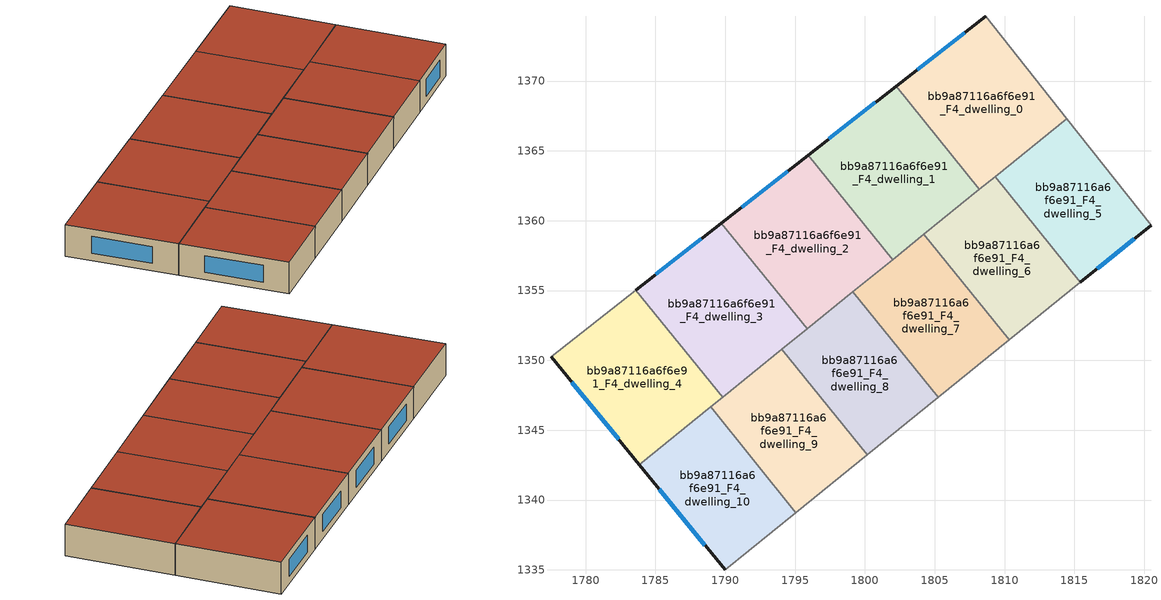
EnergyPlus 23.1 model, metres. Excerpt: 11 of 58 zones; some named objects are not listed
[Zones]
bb9a87116a6f6e91_F4_dwelling_0
 floor to bb9a87116a6f6e91_F3_dwelling_0 (EU_floor_Construction): 1808.64,1374.64 1814.46,1367.29 1808.21,1362.24 1802.23,1369.62 z12
 wall outside (EU_wall_Construction): 1808.64,1374.64 1802.23,1369.62 z12:15
 wall adiabatic (EU_wall_Construction): 1814.46,1367.29 1808.64,1374.64 z12:15
 wall to bb9a87116a6f6e91_F4_dwelling_1 (EU_wall_Construction): 1802.23,1369.62 1808.21,1362.24 z12:15
 wall to bb9a87116a6f6e91_F4_dwelling_5 (EU_wall_Construction): 1809.33,1363.14 1814.46,1367.29 z12:15
 wall to bb9a87116a6f6e91_F4_dwelling_6 (EU_wall_Construction): 1808.21,1362.24 1809.33,1363.14 z12:15
 window (EU_Window_Construction): 1807.14,1373.47 1803.74,1370.8 z12.7:14.3
 roof outside (EU_roof_Construction): 1814.46,1367.29 1808.64,1374.64 1802.23,1369.62 1808.21,1362.24 z15
bb9a87116a6f6e91_F4_dwelling_1
 floor to bb9a87116a6f6e91_F3_dwelling_1 (EU_floor_Construction): 1802.23,1369.62 1808.21,1362.24 1801.99,1357.21 1795.94,1364.69 z12
 wall outside (EU_wall_Construction): 1802.23,1369.62 1795.94,1364.69 z12:15
 wall to bb9a87116a6f6e91_F4_dwelling_2 (EU_wall_Construction): 1795.94,1364.69 1801.99,1357.21 z12:15
 wall to bb9a87116a6f6e91_F4_dwelling_6 (EU_wall_Construction): 1804.23,1359.02 1808.21,1362.24 z12:15
 wall to bb9a87116a6f6e91_F4_dwelling_7 (EU_wall_Construction): 1802,1357.21 1804.23,1359.02 z12:15
 window (EU_Window_Construction): 1800.75,1368.46 1797.42,1365.85 z12.7:14.3
 roof outside (EU_roof_Construction): 1808.21,1362.24 1802.23,1369.62 1795.94,1364.69 1801.99,1357.21 z15
bb9a87116a6f6e91_F4_dwelling_10
 floor to bb9a87116a6f6e91_F3_dwelling_10 (EU_floor_Construction): 1788.95,1346.66 1795.07,1339.11 1789.99,1335 1783.84,1342.53 z12
 wall outside (EU_wall_Construction): 1783.84,1342.53 1789.99,1335 z12:15
 wall to bb9a87116a6f6e91_F4_dwelling_9 (EU_wall_Construction): 1795.07,1339.11 1788.95,1346.66 z12:15
 wall adiabatic (EU_wall_Construction): 1789.99,1335 1795.07,1339.11 z12:15
 wall to bb9a87116a6f6e91_F4_dwelling_4 (EU_wall_Construction): 1788.95,1346.66 1783.84,1342.53 z12:15
 window (EU_Window_Construction): 1785.29,1340.76 1788.55,1336.77 z12.7:14.3
 roof outside (EU_roof_Construction): 1795.07,1339.11 1788.95,1346.66 1783.84,1342.53 1789.99,1335 z15
bb9a87116a6f6e91_F4_dwelling_2
 floor to bb9a87116a6f6e91_F3_dwelling_2 (EU_floor_Construction): 1795.94,1364.69 1801.99,1357.21 1795.86,1352.25 1789.73,1359.83 z12
 wall outside (EU_wall_Construction): 1795.94,1364.69 1789.73,1359.83 z12:15
 wall to bb9a87116a6f6e91_F4_dwelling_3 (EU_wall_Construction): 1789.73,1359.83 1795.86,1352.25 z12:15
 wall to bb9a87116a6f6e91_F4_dwelling_8 (EU_wall_Construction): 1795.86,1352.25 1799.14,1354.9 z12:15
 wall to bb9a87116a6f6e91_F4_dwelling_7 (EU_wall_Construction): 1799.14,1354.9 1802,1357.21 z12:15
 window (EU_Window_Construction): 1794.48,1363.55 1791.19,1360.97 z12.7:14.3
 roof outside (EU_roof_Construction): 1801.99,1357.21 1795.94,1364.69 1789.73,1359.83 1795.86,1352.25 z15
bb9a87116a6f6e91_F4_dwelling_3
 floor to bb9a87116a6f6e91_F3_dwelling_3 (EU_floor_Construction): 1789.73,1359.83 1795.86,1352.25 1789.81,1347.35 1783.6,1355.02 z12
 wall outside (EU_wall_Construction): 1789.73,1359.83 1783.6,1355.02 z12:15
 wall to bb9a87116a6f6e91_F4_dwelling_4 (EU_wall_Construction): 1783.6,1355.02 1789.81,1347.35 z12:15
 wall to bb9a87116a6f6e91_F4_dwelling_9 (EU_wall_Construction): 1789.81,1347.35 1794.05,1350.78 z12:15
 wall to bb9a87116a6f6e91_F4_dwelling_8 (EU_wall_Construction): 1794.05,1350.78 1795.86,1352.25 z12:15
 window (EU_Window_Construction): 1788.29,1358.7 1785.04,1356.15 z12.7:14.3
 roof outside (EU_roof_Construction): 1795.86,1352.25 1789.73,1359.83 1783.6,1355.02 1789.81,1347.35 z15
bb9a87116a6f6e91_F4_dwelling_4
 floor to bb9a87116a6f6e91_F3_dwelling_4 (EU_floor_Construction): 1783.6,1355.02 1789.81,1347.35 1783.84,1342.53 1777.53,1350.26 z12
 wall outside (EU_wall_Construction): 1777.53,1350.26 1783.84,1342.53 z12:15
 wall adiabatic (EU_wall_Construction): 1783.6,1355.02 1777.53,1350.26 z12:15
 wall to bb9a87116a6f6e91_F4_dwelling_9 (EU_wall_Construction): 1788.95,1346.66 1789.81,1347.35 z12:15
 window (EU_Window_Construction): 1779.01,1348.45 1782.36,1344.34 z12.7:14.3
 roof outside (EU_roof_Construction): 1789.81,1347.35 1783.6,1355.02 1777.53,1350.26 1783.84,1342.53 z15
bb9a87116a6f6e91_F4_dwelling_5
 floor to bb9a87116a6f6e91_F3_dwelling_5 (EU_floor_Construction): 1814.46,1367.29 1820.49,1359.67 1815.44,1355.59 1809.33,1363.14 z12
 wall outside (EU_wall_Construction): 1815.44,1355.59 1820.49,1359.67 z12:15
 wall adiabatic (EU_wall_Construction): 1820.49,1359.67 1814.46,1367.29 z12:15
 wall to bb9a87116a6f6e91_F4_dwelling_6 (EU_wall_Construction): 1809.33,1363.14 1815.44,1355.59 z12:15
 window (EU_Window_Construction): 1816.62,1356.55 1819.3,1358.71 z12.7:14.3
 roof outside (EU_roof_Construction): 1820.49,1359.67 1814.46,1367.29 1809.33,1363.14 1815.44,1355.59 z15
bb9a87116a6f6e91_F4_dwelling_6
 floor to bb9a87116a6f6e91_F3_dwelling_6 (EU_floor_Construction): 1809.33,1363.14 1815.44,1355.59 1810.34,1351.47 1804.23,1359.02 z12
 wall adiabatic (EU_wall_Construction): 1810.34,1351.47 1815.44,1355.59 z12:15
 wall to bb9a87116a6f6e91_F4_dwelling_7 (EU_wall_Construction): 1804.23,1359.02 1810.34,1351.47 z12:15
 roof outside (EU_roof_Construction): 1815.44,1355.59 1809.33,1363.14 1804.23,1359.02 1810.34,1351.47 z15
bb9a87116a6f6e91_F4_dwelling_7
 floor to bb9a87116a6f6e91_F3_dwelling_7 (EU_floor_Construction): 1804.23,1359.02 1810.34,1351.47 1805.25,1347.35 1799.14,1354.9 z12
 wall adiabatic (EU_wall_Construction): 1805.25,1347.35 1810.34,1351.47 z12:15
 wall to bb9a87116a6f6e91_F4_dwelling_8 (EU_wall_Construction): 1799.14,1354.9 1805.25,1347.35 z12:15
 roof outside (EU_roof_Construction): 1810.34,1351.47 1804.23,1359.02 1799.14,1354.9 1805.25,1347.35 z15
bb9a87116a6f6e91_F4_dwelling_8
 floor to bb9a87116a6f6e91_F3_dwelling_8 (EU_floor_Construction): 1799.14,1354.9 1805.25,1347.35 1800.16,1343.23 1794.05,1350.78 z12
 wall adiabatic (EU_wall_Construction): 1800.16,1343.23 1805.25,1347.35 z12:15
 wall to bb9a87116a6f6e91_F4_dwelling_9 (EU_wall_Construction): 1794.05,1350.78 1800.16,1343.23 z12:15
 roof outside (EU_roof_Construction): 1805.25,1347.35 1799.14,1354.9 1794.05,1350.78 1800.16,1343.23 z15
bb9a87116a6f6e91_F4_dwelling_9
 floor to bb9a87116a6f6e91_F3_dwelling_9 (EU_floor_Construction): 1794.05,1350.78 1800.16,1343.23 1795.07,1339.11 1788.95,1346.66 z12
 wall adiabatic (EU_wall_Construction): 1795.07,1339.11 1800.16,1343.23 z12:15
 roof outside (EU_roof_Construction): 1800.16,1343.23 1794.05,1350.78 1788.95,1346.66 1795.07,1339.11 z15
[Building]
EU S2 Campaign: North Axis=0; Terrain=City; Solar Distribution=FullExterior
[Site:Location]
Budapest.Ferenc.Liszt.Intl.AP: Latitude=47.437; Longitude=19.256; Time Zone=1; Elevation=185
[SizingPeriod:WeatherFileDays]
AnnualSizingPeriod: Begin Month=1; Begin Day of Month=1; End Month=12; End Day of Month=31; Day of Week for Start Day=Monday; Use Weather File Daylight Saving Period=No; Use Weather File Rain and Snow Indicators=No
[MATERIAL]
EU_InternalMass_Material: Roughness=MediumRough; Thickness=0.1; Conductivity=1; Density=1800; Specific Heat=900; Thermal Absorptance=0.9; Solar Absorptance=0.7; Visible Absorptance=0.7
[MATERIAL:NOMASS] Roughness=MediumRough; Thermal Absorptance=0.9; Solar Absorptance=0.7; Visible Absorptance=0.7
Name | Thermal Resistance
EU_wall_NoMass | 0.832559
EU_roof_NoMass | 1.39638
EU_floor_NoMass | 0.872794
[WINDOWMATERIAL:SIMPLEGLAZINGSYSTEM]
EU_Window_SimpleGlazing: UFactor=2.79869; Solar Heat Gain Coefficient=0.75; Visible Transmittance=0.75
[CONSTRUCTION]
EU_wall_Construction: EU_wall_NoMass
EU_roof_Construction: EU_roof_NoMass
EU_floor_Construction: EU_floor_NoMass
EU_Window_Construction: EU_Window_SimpleGlazing
EU_InternalMass_Construction: EU_InternalMass_Material
[ZONE] Type=1; Multiplier=1; Ceiling Height=autocalculate; Floor Area=autocalculate; Part of Total Floor Area=Yes
Name | Volume
bb9a87116a6f6e91_F4_dwelling_0 | 229.155
bb9a87116a6f6e91_F4_dwelling_1 | 229.128
bb9a87116a6f6e91_F4_dwelling_10 | 190.956
bb9a87116a6f6e91_F4_dwelling_2 | 229.156
bb9a87116a6f6e91_F4_dwelling_3 | 229.141
bb9a87116a6f6e91_F4_dwelling_4 | 229.152
bb9a87116a6f6e91_F4_dwelling_5 | 190.962
bb9a87116a6f6e91_F4_dwelling_6 | 190.96
bb9a87116a6f6e91_F4_dwelling_7; bb9a87116a6f6e91_F4_dwelling_9 | 190.979
bb9a87116a6f6e91_F4_dwelling_8 | 190.963
[INTERNALMASS] Construction=EU_InternalMass_Construction
Name | Zone or ZoneList | Surface Area
bb9a87116a6f6e91_F4_dwelling_0_EU_InternalMass | bb9a87116a6f6e91_F4_dwelling_0 | 76.3853
bb9a87116a6f6e91_F4_dwelling_1_EU_InternalMass | bb9a87116a6f6e91_F4_dwelling_1 | 76.3757
bb9a87116a6f6e91_F4_dwelling_2_EU_InternalMass | bb9a87116a6f6e91_F4_dwelling_2 | 76.3852
bb9a87116a6f6e91_F4_dwelling_3_EU_InternalMass | bb9a87116a6f6e91_F4_dwelling_3 | 76.3802
bb9a87116a6f6e91_F4_dwelling_4_EU_InternalMass | bb9a87116a6f6e91_F4_dwelling_4 | 76.384
bb9a87116a6f6e91_F4_dwelling_5_EU_InternalMass | bb9a87116a6f6e91_F4_dwelling_5 | 63.6541
bb9a87116a6f6e91_F4_dwelling_6_EU_InternalMass | bb9a87116a6f6e91_F4_dwelling_6 | 63.6532
bb9a87116a6f6e91_F4_dwelling_7_EU_InternalMass | bb9a87116a6f6e91_F4_dwelling_7 | 63.6596
bb9a87116a6f6e91_F4_dwelling_8_EU_InternalMass | bb9a87116a6f6e91_F4_dwelling_8 | 63.654
bb9a87116a6f6e91_F4_dwelling_9_EU_InternalMass | bb9a87116a6f6e91_F4_dwelling_9 | 63.6596
bb9a87116a6f6e91_F4_dwelling_10_EU_InternalMass | bb9a87116a6f6e91_F4_dwelling_10 | 63.652
[OTHEREQUIPMENT] Fuel Type=Electricity; Design Level Calculation Method=Watts/Area; Power per Zone Floor Area=1; Fraction Latent=0; Fraction Radiant=0; Fraction Lost=0; Carbon Dioxide Generation Rate=0; EndUse Subcategory=EU_Step8_InternalGains
Name | Zone or ZoneList or Space or SpaceList | Schedule
EU_Step8_InternalGain_bb9a87116a6f6e91_F4_dwelling_0_f000 | bb9a87116a6f6e91_F4_dwelling_0 | EU_Step8_GainSchedule_bb9a87116a6f6e91_F4_dwelling_0_f000
EU_Step8_InternalGain_bb9a87116a6f6e91_F4_dwelling_1_f000 | bb9a87116a6f6e91_F4_dwelling_1 | EU_Step8_GainSchedule_bb9a87116a6f6e91_F4_dwelling_1_f000
EU_Step8_InternalGain_bb9a87116a6f6e91_F4_dwelling_2_f000 | bb9a87116a6f6e91_F4_dwelling_2 | EU_Step8_GainSchedule_bb9a87116a6f6e91_F4_dwelling_2_f000
EU_Step8_InternalGain_bb9a87116a6f6e91_F4_dwelling_3_f000 | bb9a87116a6f6e91_F4_dwelling_3 | EU_Step8_GainSchedule_bb9a87116a6f6e91_F4_dwelling_3_f000
EU_Step8_InternalGain_bb9a87116a6f6e91_F4_dwelling_4_f000 | bb9a87116a6f6e91_F4_dwelling_4 | EU_Step8_GainSchedule_bb9a87116a6f6e91_F4_dwelling_4_f000
EU_Step8_InternalGain_bb9a87116a6f6e91_F4_dwelling_5_f000 | bb9a87116a6f6e91_F4_dwelling_5 | EU_Step8_GainSchedule_bb9a87116a6f6e91_F4_dwelling_5_f000
EU_Step8_InternalGain_bb9a87116a6f6e91_F4_dwelling_6_f000 | bb9a87116a6f6e91_F4_dwelling_6 | EU_Step8_GainSchedule_bb9a87116a6f6e91_F4_dwelling_6_f000
EU_Step8_InternalGain_bb9a87116a6f6e91_F4_dwelling_7_f000 | bb9a87116a6f6e91_F4_dwelling_7 | EU_Step8_GainSchedule_bb9a87116a6f6e91_F4_dwelling_7_f000
EU_Step8_InternalGain_bb9a87116a6f6e91_F4_dwelling_8_f000 | bb9a87116a6f6e91_F4_dwelling_8 | EU_Step8_GainSchedule_bb9a87116a6f6e91_F4_dwelling_8_f000
EU_Step8_InternalGain_bb9a87116a6f6e91_F4_dwelling_9_f000 | bb9a87116a6f6e91_F4_dwelling_9 | EU_Step8_GainSchedule_bb9a87116a6f6e91_F4_dwelling_9_f000
EU_Step8_InternalGain_bb9a87116a6f6e91_F4_dwelling_10_f000 | bb9a87116a6f6e91_F4_dwelling_10 | EU_Step8_GainSchedule_bb9a87116a6f6e91_F4_dwelling_10_f000
[ZONEVENTILATION:DESIGNFLOWRATE] Schedule=EU_AlwaysOn; Design Flow Rate Calculation Method=AirChanges/Hour; Air Changes per Hour=0.475469; Ventilation Type=Natural; Fan Pressure Rise=0; Fan Total Efficiency=1; Constant Term Coefficient=1; Temperature Term Coefficient=0; Velocity Term Coefficient=0; Velocity Squared Term Coefficient=0; Minimum Indoor Temperature=-100; Maximum Indoor Temperature=100; Delta Temperature=-100; Minimum Outdoor Temperature=-100; Maximum Outdoor Temperature=100; Maximum Wind Speed=40
Name | Zone or ZoneList or Space or SpaceList
EU_ConstantAir_bb9a87116a6f6e91_F4_dwelling_0 | bb9a87116a6f6e91_F4_dwelling_0
EU_ConstantAir_bb9a87116a6f6e91_F4_dwelling_1 | bb9a87116a6f6e91_F4_dwelling_1
EU_ConstantAir_bb9a87116a6f6e91_F4_dwelling_2 | bb9a87116a6f6e91_F4_dwelling_2
EU_ConstantAir_bb9a87116a6f6e91_F4_dwelling_3 | bb9a87116a6f6e91_F4_dwelling_3
EU_ConstantAir_bb9a87116a6f6e91_F4_dwelling_4 | bb9a87116a6f6e91_F4_dwelling_4
EU_ConstantAir_bb9a87116a6f6e91_F4_dwelling_5 | bb9a87116a6f6e91_F4_dwelling_5
EU_ConstantAir_bb9a87116a6f6e91_F4_dwelling_6 | bb9a87116a6f6e91_F4_dwelling_6
EU_ConstantAir_bb9a87116a6f6e91_F4_dwelling_7 | bb9a87116a6f6e91_F4_dwelling_7
EU_ConstantAir_bb9a87116a6f6e91_F4_dwelling_8 | bb9a87116a6f6e91_F4_dwelling_8
EU_ConstantAir_bb9a87116a6f6e91_F4_dwelling_9 | bb9a87116a6f6e91_F4_dwelling_9
EU_ConstantAir_bb9a87116a6f6e91_F4_dwelling_10 | bb9a87116a6f6e91_F4_dwelling_10
[HVACTEMPLATE:ZONE:IDEALLOADSAIRSYSTEM] System Availability Schedule=EU_AlwaysOn; Maximum Heating Supply Air Temperature=50; Minimum Cooling Supply Air Temperature=13; Maximum Heating Supply Air Humidity Ratio=0.0156; Minimum Cooling Supply Air Humidity Ratio=0.0077; Heating Limit=NoLimit; Cooling Limit=NoLimit; Heating Availability Schedule=EU_AlwaysOn; Cooling Availability Schedule=EU_CoolingOff; Dehumidification Control Type=ConstantSensibleHeatRatio; Cooling Sensible Heat Ratio=0.7; Dehumidification Setpoint=60; Humidification Control Type=None; Humidification Setpoint=30; Outdoor Air Method=None; Outdoor Air Flow Rate per Person=0.00944; Outdoor Air Flow Rate per Zone Floor Area=0; Outdoor Air Flow Rate per Zone=0; Demand Controlled Ventilation Type=None; Outdoor Air Economizer Type=NoEconomizer; Heat Recovery Type=None; Sensible Heat Recovery Effectiveness=0.7; Latent Heat Recovery Effectiveness=0.65
Name | Template Thermostat
bb9a87116a6f6e91_F4_dwelling_0 | EU_HeatOnly_bb9a87116a6f6e91_F4_dwelling_0
bb9a87116a6f6e91_F4_dwelling_1 | EU_HeatOnly_bb9a87116a6f6e91_F4_dwelling_1
bb9a87116a6f6e91_F4_dwelling_2 | EU_HeatOnly_bb9a87116a6f6e91_F4_dwelling_2
bb9a87116a6f6e91_F4_dwelling_3 | EU_HeatOnly_bb9a87116a6f6e91_F4_dwelling_3
bb9a87116a6f6e91_F4_dwelling_4 | EU_HeatOnly_bb9a87116a6f6e91_F4_dwelling_4
bb9a87116a6f6e91_F4_dwelling_5 | EU_HeatOnly_bb9a87116a6f6e91_F4_dwelling_5
bb9a87116a6f6e91_F4_dwelling_6 | EU_HeatOnly_bb9a87116a6f6e91_F4_dwelling_6
bb9a87116a6f6e91_F4_dwelling_7 | EU_HeatOnly_bb9a87116a6f6e91_F4_dwelling_7
bb9a87116a6f6e91_F4_dwelling_8 | EU_HeatOnly_bb9a87116a6f6e91_F4_dwelling_8
bb9a87116a6f6e91_F4_dwelling_9 | EU_HeatOnly_bb9a87116a6f6e91_F4_dwelling_9
bb9a87116a6f6e91_F4_dwelling_10 | EU_HeatOnly_bb9a87116a6f6e91_F4_dwelling_10
[SIZING:ZONE] Zone Cooling Design Supply Air Temperature Input Method=SupplyAirTemperature; Zone Cooling Design Supply Air Temperature=13; Zone Heating Design Supply Air Temperature Input Method=SupplyAirTemperature; Zone Heating Design Supply Air Temperature=50; Zone Cooling Design Supply Air Humidity Ratio=0.008; Zone Heating Design Supply Air Humidity Ratio=0.008; Cooling Design Air Flow Method=DesignDay; Cooling Design Air Flow Rate=0; Cooling Minimum Air Flow per Zone Floor Area=0.000762; Cooling Minimum Air Flow=0; Cooling Minimum Air Flow Fraction=0.2; Heating Design Air Flow Method=DesignDay; Heating Design Air Flow Rate=0; Heating Maximum Air Flow per Zone Floor Area=0.002032; Heating Maximum Air Flow=0.141576; Heating Maximum Air Flow Fraction=0.3; Account for Dedicated Outdoor Air System=No; Dedicated Outdoor Air System Control Strategy=NeutralSupplyAir; Dedicated Outdoor Air Low Setpoint Temperature for Design=autosize; Dedicated Outdoor Air High Setpoint Temperature for Design=autosize; Zone Load Sizing Method=Sensible Load Only No Latent Load; Zone Latent Cooling Design Supply Air Humidity Ratio Input Method=HumidityRatioDifference; Zone Cooling Design Supply Air Humidity Ratio Difference=0.005; Zone Latent Heating Design Supply Air Humidity Ratio Input Method=HumidityRatioDifference; Zone Humidification Design Supply Air Humidity Ratio Difference=0.005
bb9a87116a6f6e91_F4_dwelling_0; bb9a87116a6f6e91_F4_dwelling_1; bb9a87116a6f6e91_F4_dwelling_2; bb9a87116a6f6e91_F4_dwelling_3; bb9a87116a6f6e91_F4_dwelling_4; bb9a87116a6f6e91_F4_dwelling_5; bb9a87116a6f6e91_F4_dwelling_6; bb9a87116a6f6e91_F4_dwelling_7; bb9a87116a6f6e91_F4_dwelling_8; bb9a87116a6f6e91_F4_dwelling_9; bb9a87116a6f6e91_F4_dwelling_10
[SCHEDULE:CONSTANT]
Name | Hourly Value
EU_AlwaysOn | 1
EU_CoolingOff | 0
[SCHEDULE:FILE] Column Number=1; Rows to Skip at Top=0; Number of Hours of Data=8760; Column Separator=Comma; Interpolate to Timestep=No; Minutes per Item=60; Adjust Schedule for Daylight Savings=Yes
Name | File
EU_Step8_GainSchedule_bb9a87116a6f6e91_F4_dwelling_0_f000 | ../../schedules/bb9a87116a6f6e91/bb9a87116a6f6e91_F4_dwelling_0_f000_gain.csv
EU_Step8_GainSchedule_bb9a87116a6f6e91_F4_dwelling_1_f000 | ../../schedules/bb9a87116a6f6e91/bb9a87116a6f6e91_F4_dwelling_1_f000_gain.csv
EU_Step8_GainSchedule_bb9a87116a6f6e91_F4_dwelling_2_f000 | ../../schedules/bb9a87116a6f6e91/bb9a87116a6f6e91_F4_dwelling_2_f000_gain.csv
EU_Step8_GainSchedule_bb9a87116a6f6e91_F4_dwelling_3_f000 | ../../schedules/bb9a87116a6f6e91/bb9a87116a6f6e91_F4_dwelling_3_f000_gain.csv
EU_Step8_GainSchedule_bb9a87116a6f6e91_F4_dwelling_4_f000 | ../../schedules/bb9a87116a6f6e91/bb9a87116a6f6e91_F4_dwelling_4_f000_gain.csv
EU_Step8_GainSchedule_bb9a87116a6f6e91_F4_dwelling_5_f000 | ../../schedules/bb9a87116a6f6e91/bb9a87116a6f6e91_F4_dwelling_5_f000_gain.csv
EU_Step8_GainSchedule_bb9a87116a6f6e91_F4_dwelling_6_f000 | ../../schedules/bb9a87116a6f6e91/bb9a87116a6f6e91_F4_dwelling_6_f000_gain.csv
EU_Step8_GainSchedule_bb9a87116a6f6e91_F4_dwelling_7_f000 | ../../schedules/bb9a87116a6f6e91/bb9a87116a6f6e91_F4_dwelling_7_f000_gain.csv
EU_Step8_GainSchedule_bb9a87116a6f6e91_F4_dwelling_8_f000 | ../../schedules/bb9a87116a6f6e91/bb9a87116a6f6e91_F4_dwelling_8_f000_gain.csv
EU_Step8_GainSchedule_bb9a87116a6f6e91_F4_dwelling_9_f000 | ../../schedules/bb9a87116a6f6e91/bb9a87116a6f6e91_F4_dwelling_9_f000_gain.csv
EU_Step8_GainSchedule_bb9a87116a6f6e91_F4_dwelling_10_f000 | ../../schedules/bb9a87116a6f6e91/bb9a87116a6f6e91_F4_dwelling_10_f000_gain.csv
